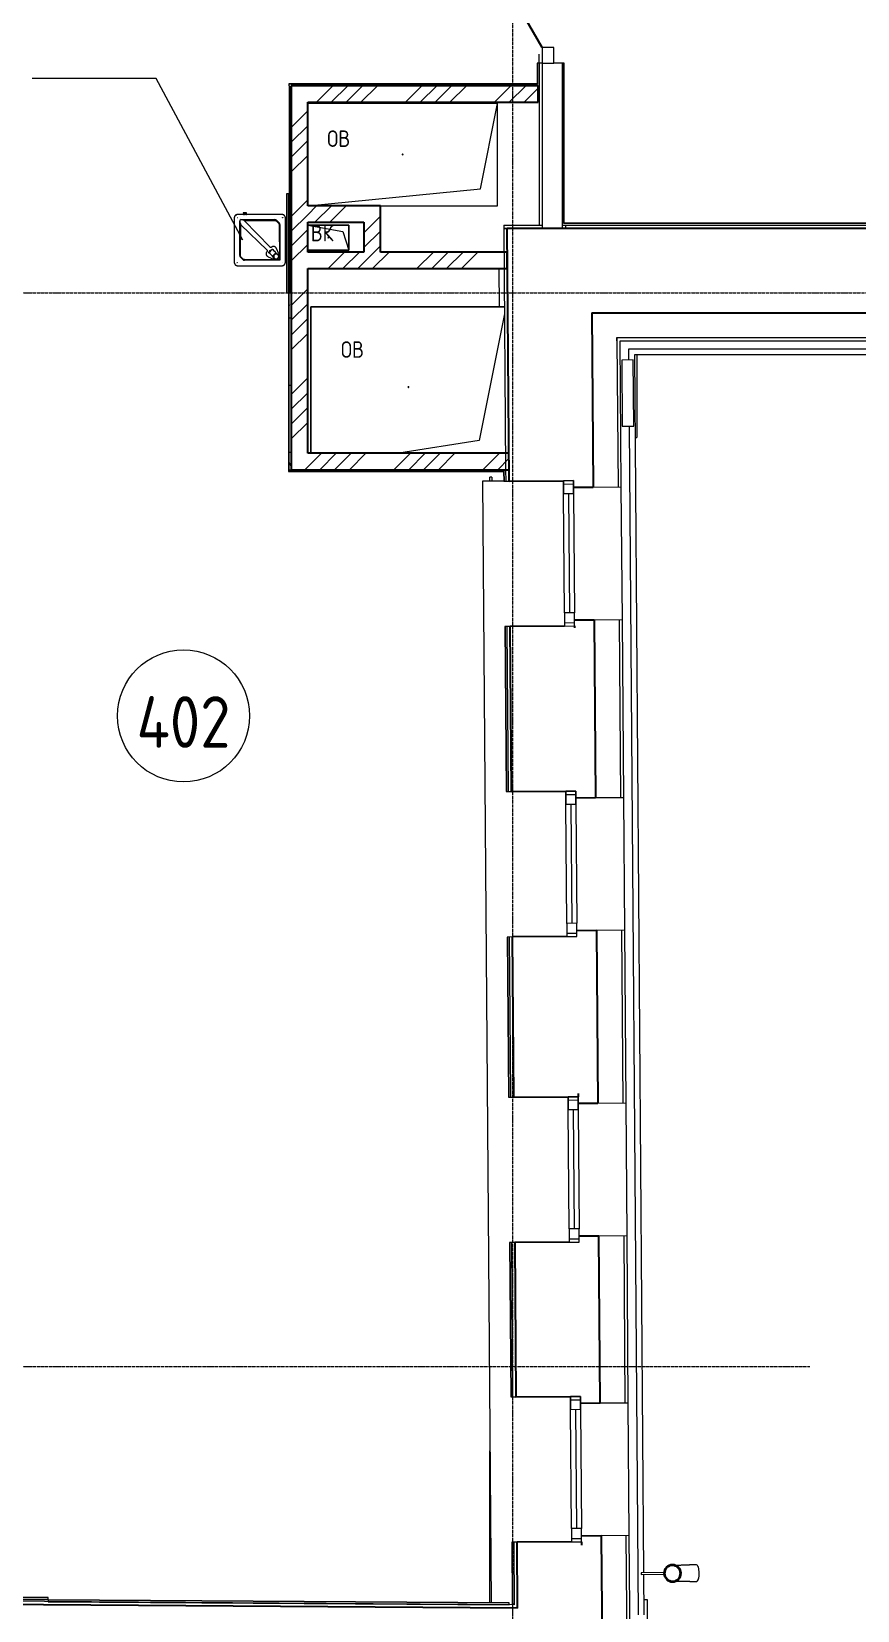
# Model space of a CAD drawing. Header units: millimetres. Extents: x -42533 to 645315, y 3457 to 82611.
# Drawn here: x 462536 to 467539, y 26963 to 36522 of the extents above; entities that cross this region are included whole.
import ezdxf

# ---------------------------------------------------------------- set-up
doc = ezdxf.new("R2010")
doc.units = ezdxf.units.MM
doc.linetypes.add('ADSK_Линия сетки', pattern=[25, 20, -2.5, 0, -2.5])
for name, color, linetype, lineweight in [('_ Окна', 7, 'Continuous', 9), ('Аннотация', 7, 'Continuous', 18), ('Двери', 7, 'Continuous', 9), ('Обобщенные модели', 7, 'Continuous', 18), ('Окна', 7, 'Continuous', 9), ('Оси', 253, 'Continuous', 9), ('Перекрытие', 7, 'Continuous', 18), ('Сантехника', 7, 'Continuous', 18), ('Стены внутренние', 7, 'Continuous', 18), ('Стены наружные', 7, 'Continuous', 18), ('Стены несущие', 7, 'Continuous', 30), ('Стены отделка', 7, 'Continuous', 30), ('Стены перегородки', 7, 'Continuous', 30), ('Стены штриховка', 7, 'Continuous', 9), ('ШТРИХОВКА', 252, 'Continuous', 15)]:
    doc.layers.add(name, color=color, linetype=linetype, lineweight=lineweight)
doc.layers.add('Линии', color=7, linetype='Continuous', lineweight=9, true_color=0x00a600)
doc.styles.add('GOST Common', font='GOST_Common.ttf', dxfattribs={"width": 0.9, "height": 350})
doc.styles.add('GOST Common_4', font='GOST_Common.ttf', dxfattribs={"width": 0.9, "height": 200})
pattern_1 = [(45, (591.94, 243.9), (-269.4077, 269.4077), []), (45, (681.74, 243.9), (-269.4077, 269.4077), []), (45, (771.54, 243.9), (-269.4077, 269.4077), []), (45, (861.35, 243.9), (-269.4077, 269.4077), [])]

# ---------------------------------------------------------------- blocks, each defined once
blk = doc.blocks.new('План 4 этажа')
at = {"layer": 'Стены внутренние', "lineweight": 9}
h = blk.add_hatch(dxfattribs=at)
h.set_pattern_fill('FP_4', color=8, style=0, pattern_type=2)
h.set_pattern_definition([(0, (591.94, 243.9), (406.4, 101.6), [33.528, -271.272, 33.528, -271.272, -1625.6]), (0, (591.94, 243.9), (406.4, 101.6), [-609.6, 33.528, -576.072, 33.528, -271.272, -711.2]), (0, (591.94, 243.9), (406.4, 101.6), [-1524, 33.528, -169.672, 33.528, -474.472]), (120, (744.34, 294.7), (-291.18818, 301.15272), [33.528, -271.272, 33.528, -271.272, -1625.6]), (120, (744.34, 294.7), (-291.18818, 301.15272), [-609.6, 33.528, -576.072, 33.528, -271.272, -711.2]), (120, (744.34, 294.7), (-291.18818, 301.15272), [-1524, 33.528, -169.672, 33.528, -474.472]), (240, (795.14, 497.9), (-115.21182, -402.75272), [33.528, -271.272, 33.528, -271.272, -1625.6]), (240, (795.14, 497.9), (-115.21182, -402.75272), [-609.6, 33.528, -576.072, 33.528, -271.272, -711.2]), (240, (795.14, 497.9), (-115.21182, -402.75272), [-1524, 33.528, -169.672, 33.528, -474.472])])
h.paths.add_polyline_path([(48014.439, 7553.402), (48014.439, 8623.331), (47999.439, 8623.331), (47999.439, 7553.402)])
at = {"layer": 'Стены штриховка', "lineweight": 9}
h = blk.add_hatch(dxfattribs=at)
h.set_pattern_fill('ANSI34', color=8, scale=20)
h.set_pattern_definition(pattern_1)
h.paths.add_polyline_path([(48563.967, 9778.331), (49509.554, 9778.331), (49509.554, 9878.331), (48014.439, 9878.331), (48015.554, 9778.331), (48114.439, 9778.331)])
h = blk.add_hatch(dxfattribs=at)
h.set_pattern_fill('ANSI34', color=8, scale=20)
h.set_pattern_definition(pattern_1)
h.paths.add_polyline_path([(48015.554, 7653.402), (48114.439, 7653.402), (48114.439, 9778.331), (48014.439, 9778.331), (48014.439, 7653.402)])
h = blk.add_hatch(dxfattribs=at)
h.set_pattern_fill('ANSI34', color=8, scale=20)
h.set_pattern_definition(pattern_1)
h.paths.add_polyline_path([(48425.022, 9050.959), (48454.439, 9050.959), (48454.439, 9150.959), (48114.439, 9150.959), (48114.439, 9050.959), (48364.439, 9050.959)])
h = blk.add_hatch(dxfattribs=at)
h.set_pattern_fill('ANSI34', color=8, scale=20)
h.set_pattern_definition(pattern_1)
h.paths.add_polyline_path([(48554.439, 8870.959), (48554.439, 9150.959), (48454.439, 9150.959), (48454.439, 8870.959)])
h = blk.add_hatch(dxfattribs=at)
h.set_pattern_fill('ANSI34', color=8, scale=20)
h.set_pattern_definition(pattern_1)
h.paths.add_polyline_path([(49311.035, 8770.959), (49323.358, 8770.959), (49322.278, 8870.959), (48114.439, 8870.959), (48114.439, 8770.959), (49274.135, 8770.959)])
h = blk.add_hatch(dxfattribs=at)
h.set_pattern_fill('ANSI34', color=8, scale=20)
h.set_pattern_definition(pattern_1)
h.paths.add_polyline_path([(49173.888, 7553.402), (49333.358, 7553.402), (49332.357, 7653.402), (48014.439, 7653.402), (48014.439, 7553.402), (49167.921, 7553.402)])
at = {"layer": '_ Окна', "color": 8, "lineweight": 18}
for p, q in [((49663.874, 7486.676), (49723.872, 7487.132)), ((49664.481, 7406.678), (49663.874, 7486.676)), ((49723.872, 7487.132), (49724.479, 7407.134)), ((49724.479, 7407.134), (49664.481, 7406.678)), ((49729.944, 6687.155), (49669.945, 6686.699)), ((49669.945, 6686.699), (49670.553, 6606.702)), ((49670.553, 6606.702), (49730.551, 6607.157)), ((49730.551, 6607.157), (49729.944, 6687.155)), ((49678.142, 5606.73), (49738.14, 5607.186)), ((49678.749, 5526.733), (49678.142, 5606.73)), ((49738.14, 5607.186), (49738.747, 5527.188)), ((49738.747, 5527.188), (49678.749, 5526.733)), ((49744.212, 4807.209), (49684.213, 4806.753)), ((49684.213, 4806.753), (49684.821, 4726.756)), ((49744.819, 4727.211), (49744.212, 4807.209)), ((49684.821, 4726.756), (49744.819, 4727.211)), ((49692.182, 3756.784), (49752.181, 3757.239)), ((49692.789, 3676.786), (49692.182, 3756.784)), ((49752.181, 3757.239), (49752.788, 3677.241)), ((49752.788, 3677.241), (49692.789, 3676.786)), ((49758.252, 2957.262), (49698.254, 2956.807)), ((49698.254, 2956.807), (49698.861, 2876.809)), ((49698.861, 2876.809), (49758.859, 2877.264)), ((49758.859, 2877.264), (49758.252, 2957.262)), ((49705.957, 1941.836), (49765.955, 1942.291)), ((49706.564, 1861.838), (49705.957, 1941.836)), ((49765.955, 1942.291), (49766.562, 1862.294)), ((49766.562, 1862.294), (49706.564, 1861.838)), ((49772.027, 1142.314), (49712.029, 1141.859)), ((49712.029, 1141.859), (49712.636, 1061.861)), ((49712.636, 1061.861), (49772.634, 1062.317)), ((49772.634, 1062.317), (49772.027, 1142.314))]:
    blk.add_line(p, q, dxfattribs=at)
at = {"layer": '_ Окна', "color": 8}
for p, q in [((49664.026, 7466.677), (49724.024, 7467.132)), ((49694.48, 7406.906), (49699.945, 6686.927)), ((49670.401, 6626.701), (49730.399, 6627.156)), ((49678.294, 5586.731), (49738.292, 5587.186)), ((49708.748, 5526.96), (49714.213, 4806.981)), ((49684.669, 4746.755), (49744.667, 4747.21)), ((49692.334, 3736.784), (49752.332, 3737.24)), ((49722.789, 3677.014), (49728.253, 2957.034)), ((49698.709, 2896.808), (49758.707, 2897.264)), ((49706.109, 1921.836), (49766.107, 1922.292)), ((49736.563, 1862.066), (49742.028, 1142.087)), ((49712.484, 1081.861), (49772.482, 1082.316))]:
    blk.add_line(p, q, dxfattribs=at)
at = {"layer": 'Аннотация', "color": 8, "lineweight": 9}
for p, q in [((46847.354, 9922.644), (46446.478, 9922.644)), ((47197.588, 9922.644), (46847.354, 9922.644)), ((47720.836, 8942.878), (47197.588, 9922.644))]:
    blk.add_line(p, q, dxfattribs=at)
at = {"layer": 'Двери', "color": 8, "lineweight": 30}
blk.add_line((49535.554, 10108.902), (49078.054, 10901.315), dxfattribs=at)
at = {"layer": 'Двери', "color": 8}
for p, q in [((49605.554, 10108.902), (49535.554, 10108.902)), ((49535.554, 10108.902), (49535.554, 10013.902)), ((49605.554, 10013.902), (49605.554, 10108.902)), ((49535.554, 10013.902), (49605.554, 10013.902))]:
    blk.add_line(p, q, dxfattribs=at)
at = {"layer": 'Линии', "color": 8}
blk.add_circle((47362.287, 6062.712), 400, dxfattribs=at)
at = {"layer": 'Обобщенные модели', "color": 8}
for p, q in [((49264.439, 9770.959), (48114.439, 9770.959)), ((49264.439, 9770.959), (48114.439, 9770.959)), ((49161.106, 9254.292), (49264.439, 9770.959)), ((49264.439, 9150.959), (49264.439, 9770.959)), ((49264.439, 9150.959), (49264.439, 9770.959)), ((48114.439, 9150.959), (49161.106, 9254.292)), ((48554.439, 9150.959), (49264.439, 9150.959)), ((48554.439, 9150.959), (49264.439, 9150.959)), ((48114.439, 9033.331), (48364.439, 9033.331)), ((48114.439, 9033.331), (48326.939, 8995.831)), ((48364.439, 9033.331), (48114.439, 9033.331)), ((48326.939, 8995.831), (48364.439, 8883.331)), ((48364.439, 9033.331), (48364.439, 8883.331)), ((48364.439, 8883.331), (48364.439, 9033.331)), ((48364.439, 8883.331), (48114.439, 8883.331)), ((48114.439, 8883.331), (48364.439, 8883.331)), ((48134.388, 7653.402), (48134.388, 8538.902)), ((48134.388, 8538.902), (49305.878, 8538.902)), ((49305.878, 8538.902), (48134.388, 8538.902)), ((48134.388, 8538.902), (48134.388, 7653.402)), ((49306.189, 8497.906), (49152.722, 7730.568)), ((49152.722, 7730.568), (48666.651, 7653.402)), ((50273.067, 876.031), (50134.064, 874.976)), ((50134.064, 874.976), (50134.139, 864.976)), ((50134.139, 864.976), (50273.067, 866.03)), ((50469.864, 922.526), (50427.361, 922.203)), ((50428.12, 822.206), (50470.623, 822.528))]:
    blk.add_line(p, q, dxfattribs=at)
at = {"layer": 'Обобщенные модели', "color": 8, "flags": 128}
for points in [[(50336.733, 921.515), (50338.003, 921.525), (50340.667, 921.545), (50343.543, 921.567), (50346.628, 921.59), (50349.915, 921.615), (50353.401, 921.642), (50357.08, 921.67), (50360.945, 921.699), (50364.99, 921.73), (50369.209, 921.762), (50373.596, 921.795), (50378.142, 921.829), (50382.842, 921.865), (50387.687, 921.902), (50392.669, 921.94), (50397.781, 921.978), (50403.015, 922.018), (50408.362, 922.059), (50413.813, 922.1), (50419.36, 922.142), (50424.994, 922.185), (50427.361, 922.203)], [(50428.12, 822.206), (50422.452, 822.163), (50416.868, 822.12), (50411.376, 822.079), (50405.985, 822.038), (50400.703, 821.998), (50395.539, 821.959), (50390.502, 821.92), (50385.599, 821.883), (50380.838, 821.847), (50376.227, 821.812), (50371.773, 821.778), (50367.483, 821.746), (50363.365, 821.714), (50359.424, 821.684), (50355.667, 821.656), (50352.101, 821.629), (50348.73, 821.603), (50345.56, 821.579), (50342.597, 821.557), (50339.844, 821.536), (50337.492, 821.518)]]:
    blk.add_lwpolyline(points, dxfattribs=at)
at = {"layer": 'Обобщенные модели', "color": 8}
for centre, radius, start, end in [((48689.439, 9460.959), 2.5, 90, 270), ((48689.439, 9460.959), 2.5, 90, 195), ((48689.439, 9460.959), 2.5, 270, 90), ((48689.439, 9460.959), 2.5, 330, 90), ((48689.439, 9460.959), 2.5, 285, 300), ((48239.439, 8958.331), 2.5, 90, 270), ((48239.439, 8958.331), 2.5, 105, 180), ((48239.439, 8958.331), 2.5, 210, 270), ((48239.439, 8958.331), 2.5, 270, 90), ((48239.439, 8958.331), 2.5, 330, 75), ((48724.388, 8053.902), 2.5, 0, 180), ((48724.388, 8053.902), 2.5, 120, 180), ((48724.388, 8053.902), 2.5, 180, 0), ((48724.388, 8053.902), 2.5, 240, 345), ((48724.388, 8053.902), 2.5, 15, 90), ((50324.096, 871.418), 52, 0.4348438, 180.4348438), ((50324.096, 871.418), 52, 180.4348438, 0.4348438)]:
    blk.add_arc(centre, radius, start, end, dxfattribs=at)
at = {"layer": 'Обобщенные модели', "color": 8, "lineweight": 40}
for start, end in [(0.4348438, 180.4348438), (180.4348438, 0.4348438)]:
    blk.add_arc((50324.096, 871.418), 50, start, end, dxfattribs=at)
at = {"layer": 'Обобщенные модели', "color": 8}
for start_param, end_param in [(4.71238898, 6.28318531), (3.14159265, 4.71238898)]:
    blk.add_ellipse((50470.243, 872.527), major_axis=(-0.379, 49.999), ratio=0.30901699, start_param=start_param, end_param=end_param, dxfattribs=at)
at = {"layer": 'Окна', "color": 8}
for p, q in [((49723.872, 7487.132), (49663.874, 7486.676)), ((49663.874, 7486.676), (49664.481, 7406.678)), ((49724.479, 7407.134), (49723.872, 7487.132)), ((49669.945, 6686.699), (49664.481, 7406.678)), ((49724.479, 7407.134), (49729.944, 6687.155)), ((49669.945, 6686.699), (49670.553, 6606.702)), ((49670.553, 6606.702), (49730.551, 6607.157)), ((49730.551, 6607.157), (49729.944, 6687.155)), ((49738.14, 5607.186), (49678.142, 5606.73)), ((49678.142, 5606.73), (49678.749, 5526.733)), ((49738.747, 5527.188), (49738.14, 5607.186)), ((49684.213, 4806.753), (49678.749, 5526.733)), ((49738.747, 5527.188), (49744.212, 4807.209)), ((49684.213, 4806.753), (49684.821, 4726.756)), ((49744.819, 4727.211), (49744.212, 4807.209)), ((49684.821, 4726.756), (49744.819, 4727.211)), ((49752.181, 3757.239), (49692.182, 3756.784)), ((49692.182, 3756.784), (49692.789, 3676.786)), ((49752.788, 3677.241), (49752.181, 3757.239)), ((49698.254, 2956.807), (49692.789, 3676.786)), ((49752.788, 3677.241), (49758.252, 2957.262)), ((49698.254, 2956.807), (49698.861, 2876.809)), ((49698.861, 2876.809), (49758.859, 2877.264)), ((49758.859, 2877.264), (49758.252, 2957.262)), ((49765.955, 1942.291), (49705.957, 1941.836)), ((49705.957, 1941.836), (49706.564, 1861.838)), ((49766.562, 1862.294), (49765.955, 1942.291)), ((49712.029, 1141.859), (49706.564, 1861.838)), ((49766.562, 1862.294), (49772.027, 1142.314)), ((49712.029, 1141.859), (49712.636, 1061.861)), ((49712.636, 1061.861), (49772.634, 1062.317)), ((49772.634, 1062.317), (49772.027, 1142.314))]:
    blk.add_line(p, q, dxfattribs=at)
at = {"layer": 'Оси', "color": 8, "linetype": 'ADSK_Линия сетки'}
for p, q in [((49356.505, -3353.101), (49356.505, 43685.833)), ((-10052.178, 8624.489), (56511.792, 8624.489)), ((-10052.178, 2124.489), (51155.033, 2124.489))]:
    blk.add_line(p, q, dxfattribs=at)
at = {"layer": 'Перекрытие', "color": 8}
for p, q in [((49515.554, 10013.902), (49515.554, 10068.849)), ((49275.897, 8538.902), (49274.135, 8770.959)), ((49301.884, 7483.929), (49173.888, 7482.957)), ((49173.888, 7482.957), (49225.418, 693.398))]:
    blk.add_line(p, q, dxfattribs=at)
at = {"layer": 'Сантехника', "color": 8}
for p, q in [((47958.439, 9098.331), (47690.439, 9098.331)), ((47724.411, 9098.377), (47722.938, 9098.377)), ((47724.206, 9098.377), (47725.51, 9098.377)), ((47731.188, 9098.377), (47728.438, 9098.377)), ((47731.738, 9098.377), (47736.138, 9098.377)), ((47731.738, 9098.377), (47736.138, 9098.377)), ((47739.438, 9098.377), (47736.688, 9098.377)), ((47742.365, 9098.377), (47743.669, 9098.377)), ((47744.938, 9098.377), (47743.464, 9098.377)), ((47669.439, 9077.331), (47669.439, 8809.331)), ((47688.074, 9080.331), (47689.933, 9080.331)), ((47702.814, 8849.544), (47702.814, 9059.081)), ((47704.012, 9059.081), (47704.012, 9051.149)), ((47704.408, 9048.064), (47708.995, 9036.099)), ((47707.058, 8849.544), (47708.995, 9036.099)), ((47708.995, 9036.099), (47868.318, 8881.631)), ((47711.064, 9067.331), (47915.851, 9067.331)), ((47714.689, 9066.133), (47711.064, 9066.133)), ((47711.268, 9067.331), (47712.465, 9066.133)), ((47712.465, 9066.133), (47711.268, 9067.331)), ((47729.941, 9061.073), (47717.774, 9065.737)), ((47729.941, 9061.073), (47915.851, 9062.69)), ((47886.385, 8899.698), (47729.941, 9061.073)), ((47922.531, 9060.01), (47938.964, 9044.017)), ((47925.751, 9063.23), (47941.964, 9047.017)), ((47941.921, 9037.117), (47944.177, 8823.593)), ((47946.064, 9037.117), (47946.064, 8821.706)), ((47961.439, 9077.837), (47961.439, 9079.696)), ((47962.317, 9080.331), (47963.923, 9080.331)), ((47964.171, 9079.705), (47964.171, 9078.529)), ((47979.439, 8809.331), (47979.439, 9077.331)), ((47940.033, 8860.008), (47925.055, 8893.426)), ((47684.708, 8808.132), (47684.708, 8806.956)), ((47686.562, 8806.331), (47684.956, 8806.331)), ((47687.439, 8808.824), (47687.439, 8806.965)), ((47720.753, 8825.806), (47706.915, 8839.644)), ((47723.496, 8828.549), (47709.846, 8842.576)), ((47944.177, 8823.593), (47730.653, 8825.489)), ((47946.064, 8821.706), (47730.653, 8821.706)), ((47874.389, 8842.801), (47907.788, 8827.793)), ((47878.881, 8866.906), (47881.85, 8863.938)), ((47882.065, 8864.143), (47878.967, 8866.828)), ((47899.13, 8847.427), (47891.191, 8855.366)), ((47900.665, 8845.892), (47899.13, 8847.427)), ((47909.823, 8836.734), (47900.665, 8845.892)), ((47903.832, 8885.92), (47900.864, 8888.889)), ((47900.942, 8888.803), (47903.627, 8885.705)), ((47910.002, 8832.993), (47905.785, 8848.501)), ((47906.037, 8849.455), (47917.472, 8861.448)), ((47906.936, 8847.35), (47911.153, 8831.843)), ((47918.623, 8860.297), (47907.188, 8848.304)), ((47910.232, 8832.595), (47911.383, 8831.444)), ((47911.513, 8877.471), (47914.808, 8874.176)), ((47911.827, 8831.203), (47927.63, 8827.767)), ((47912.404, 8876.579), (47920.343, 8868.64)), ((47918.414, 8861.748), (47934.215, 8858.311)), ((47935.366, 8857.16), (47919.565, 8860.597)), ((47920.343, 8868.64), (47921.878, 8867.105)), ((47921.878, 8867.105), (47930.838, 8858.145)), ((47928.572, 8828.066), (47940.015, 8840.068)), ((47935.821, 8856.913), (47934.67, 8858.064)), ((47940.267, 8841.022), (47936.056, 8856.506)), ((47944.177, 8823.593), (47946.064, 8821.706)), ((47960.805, 8806.331), (47958.946, 8806.331)), ((47690.439, 8788.331), (47958.439, 8788.331))]:
    blk.add_line(p, q, dxfattribs=at)
at = {"layer": 'Сантехника', "color": 8, "lineweight": 9}
for p, q in [((47724.206, 9108.401), (47724.805, 9107.802)), ((47733.938, 9108.401), (47724.206, 9108.401)), ((47724.805, 9107.802), (47724.206, 9107.204)), ((47724.206, 9107.204), (47724.805, 9106.605)), ((47733.938, 9107.204), (47724.206, 9107.204)), ((47724.805, 9106.605), (47724.206, 9106.007)), ((47724.206, 9106.007), (47724.805, 9105.408)), ((47733.938, 9106.007), (47724.206, 9106.007)), ((47724.805, 9105.408), (47724.206, 9104.809)), ((47724.206, 9104.809), (47724.805, 9104.211)), ((47733.938, 9104.809), (47724.206, 9104.809)), ((47724.805, 9104.211), (47724.206, 9103.612)), ((47724.206, 9103.612), (47724.805, 9103.014)), ((47733.938, 9103.612), (47724.206, 9103.612)), ((47724.805, 9103.014), (47724.206, 9102.415)), ((47724.206, 9102.415), (47724.805, 9101.817)), ((47733.938, 9102.415), (47724.206, 9102.415)), ((47724.805, 9101.817), (47724.206, 9101.218)), ((47724.206, 9101.218), (47724.805, 9100.619)), ((47733.938, 9101.218), (47724.206, 9101.218)), ((47724.805, 9100.619), (47724.206, 9100.021)), ((47724.206, 9100.021), (47724.805, 9099.422)), ((47733.938, 9100.021), (47724.206, 9100.021)), ((47724.805, 9099.422), (47724.206, 9098.824)), ((47724.206, 9098.824), (47724.805, 9098.225)), ((47733.938, 9098.824), (47724.206, 9098.824)), ((47733.938, 9107.802), (47724.805, 9107.802)), ((47733.938, 9106.605), (47724.805, 9106.605)), ((47733.938, 9105.408), (47724.805, 9105.408)), ((47733.938, 9104.211), (47724.805, 9104.211)), ((47733.938, 9103.014), (47724.805, 9103.014)), ((47733.938, 9101.817), (47724.805, 9101.817)), ((47733.938, 9100.619), (47724.805, 9100.619)), ((47733.938, 9099.422), (47724.805, 9099.422)), ((47726.438, 9108.401), (47733.938, 9108.401)), ((47733.938, 9108.401), (47741.438, 9108.401)), ((47743.669, 9108.401), (47733.938, 9108.401)), ((47743.07, 9107.802), (47733.938, 9107.802)), ((47743.669, 9107.204), (47733.938, 9107.204)), ((47743.07, 9106.605), (47733.938, 9106.605)), ((47743.669, 9106.007), (47733.938, 9106.007)), ((47743.07, 9105.408), (47733.938, 9105.408)), ((47743.669, 9104.809), (47733.938, 9104.809)), ((47743.07, 9104.211), (47733.938, 9104.211)), ((47743.669, 9103.612), (47733.938, 9103.612)), ((47743.07, 9103.014), (47733.938, 9103.014)), ((47743.669, 9102.415), (47733.938, 9102.415)), ((47743.07, 9101.817), (47733.938, 9101.817)), ((47743.669, 9101.218), (47733.938, 9101.218)), ((47743.07, 9100.619), (47733.938, 9100.619)), ((47743.669, 9100.021), (47733.938, 9100.021)), ((47743.07, 9099.422), (47733.938, 9099.422)), ((47743.669, 9098.824), (47733.938, 9098.824)), ((47743.07, 9107.802), (47743.669, 9108.401)), ((47743.669, 9107.204), (47743.07, 9107.802)), ((47743.07, 9106.605), (47743.669, 9107.204)), ((47743.669, 9106.007), (47743.07, 9106.605)), ((47743.07, 9105.408), (47743.669, 9106.007)), ((47743.669, 9104.809), (47743.07, 9105.408)), ((47743.07, 9104.211), (47743.669, 9104.809)), ((47743.669, 9103.612), (47743.07, 9104.211)), ((47743.07, 9103.014), (47743.669, 9103.612)), ((47743.669, 9102.415), (47743.07, 9103.014)), ((47743.07, 9101.817), (47743.669, 9102.415)), ((47743.669, 9101.218), (47743.07, 9101.817)), ((47743.07, 9100.619), (47743.669, 9101.218)), ((47743.669, 9100.021), (47743.07, 9100.619)), ((47743.07, 9099.422), (47743.669, 9100.021)), ((47743.669, 9098.824), (47743.07, 9099.422)), ((47743.07, 9098.225), (47743.669, 9098.824))]:
    blk.add_line(p, q, dxfattribs=at)
at = {"layer": 'Сантехника', "color": 8, "flags": 128}
for points in [[(47690.439, 9098.331), (47689.6, 9098.314), (47688.761, 9098.263), (47687.925, 9098.18), (47687.094, 9098.062), (47686.267, 9097.912), (47685.448, 9097.729), (47684.636, 9097.513), (47683.834, 9097.265), (47683.042, 9096.984), (47682.262, 9096.673), (47681.495, 9096.33), (47680.742, 9095.958), (47680.005, 9095.555), (47679.285, 9095.123), (47678.582, 9094.663), (47677.898, 9094.175), (47677.235, 9093.66), (47676.592, 9093.119), (47675.972, 9092.552), (47675.375, 9091.961), (47674.802, 9091.347), (47674.254, 9090.711), (47673.732, 9090.053), (47673.236, 9089.375), (47672.769, 9088.677), (47672.329, 9087.961), (47671.918, 9087.229), (47671.537, 9086.48), (47671.187, 9085.717), (47670.867, 9084.94), (47670.578, 9084.151), (47670.321, 9083.352), (47670.096, 9082.542), (47669.904, 9081.725), (47669.745, 9080.9), (47669.619, 9080.07), (47669.526, 9079.235), (47669.466, 9078.397), (47669.441, 9077.557), (47669.439, 9077.331)], [(47979.439, 9077.331), (47979.423, 9078.17), (47979.372, 9079.009), (47979.288, 9079.845), (47979.171, 9080.676), (47979.021, 9081.503), (47978.838, 9082.322), (47978.622, 9083.134), (47978.373, 9083.937), (47978.093, 9084.728), (47977.782, 9085.508), (47977.439, 9086.275), (47977.066, 9087.028), (47976.664, 9087.765), (47976.232, 9088.486), (47975.771, 9089.188), (47975.283, 9089.872), (47974.768, 9090.535), (47974.227, 9091.178), (47973.661, 9091.798), (47973.07, 9092.395), (47972.456, 9092.968), (47971.82, 9093.516), (47971.162, 9094.038), (47970.483, 9094.534), (47969.786, 9095.002), (47969.07, 9095.441), (47968.337, 9095.852), (47967.589, 9096.233), (47966.826, 9096.583), (47966.049, 9096.903), (47965.26, 9097.192), (47964.46, 9097.449), (47963.651, 9097.674), (47962.833, 9097.866), (47962.009, 9098.025), (47961.178, 9098.151), (47960.344, 9098.244), (47959.506, 9098.304), (47958.666, 9098.329), (47958.439, 9098.331)], [(47704.012, 9051.149), (47704.025, 9050.548), (47704.062, 9049.95), (47704.122, 9049.378), (47704.202, 9048.859), (47704.299, 9048.414), (47704.408, 9048.064)], [(47717.774, 9065.737), (47717.424, 9065.846), (47716.979, 9065.943), (47716.46, 9066.023), (47715.888, 9066.083), (47715.29, 9066.12), (47714.689, 9066.133)], [(47669.439, 8809.331), (47669.456, 8808.491), (47669.507, 8807.652), (47669.59, 8806.817), (47669.708, 8805.985), (47669.858, 8805.159), (47670.041, 8804.339), (47670.257, 8803.527), (47670.505, 8802.725), (47670.786, 8801.933), (47671.097, 8801.153), (47671.44, 8800.386), (47671.813, 8799.633), (47672.215, 8798.896), (47672.647, 8798.176), (47673.107, 8797.473), (47673.595, 8796.79), (47674.11, 8796.126), (47674.651, 8795.484), (47675.218, 8794.863), (47675.809, 8794.266), (47676.423, 8793.693), (47677.059, 8793.145), (47677.717, 8792.623), (47678.395, 8792.128), (47679.093, 8791.66), (47679.809, 8791.22), (47680.542, 8790.81), (47681.29, 8790.429), (47682.053, 8790.078), (47682.83, 8789.758), (47683.619, 8789.469), (47684.418, 8789.212), (47685.228, 8788.988), (47686.045, 8788.795), (47686.87, 8788.636), (47687.701, 8788.51), (47688.535, 8788.417), (47689.373, 8788.358), (47690.213, 8788.332), (47690.439, 8788.331)], [(47878.967, 8866.828), (47878.66, 8867.195), (47878.483, 8867.665), (47878.447, 8868.211), (47878.553, 8868.802), (47878.796, 8869.406)], [(47878.796, 8869.406), (47882.447, 8875.292), (47887.084, 8880.686), (47892.478, 8885.323), (47898.364, 8888.974)], [(47898.364, 8888.974), (47898.968, 8889.217), (47899.559, 8889.323), (47900.105, 8889.287), (47900.575, 8889.11), (47900.942, 8888.803)], [(47958.439, 8788.331), (47959.279, 8788.347), (47960.118, 8788.398), (47960.953, 8788.482), (47961.785, 8788.599), (47962.611, 8788.749), (47963.431, 8788.933), (47964.243, 8789.148), (47965.045, 8789.397), (47965.837, 8789.677), (47966.617, 8789.988), (47967.384, 8790.331), (47968.137, 8790.704), (47968.874, 8791.106), (47969.594, 8791.538), (47970.297, 8791.999), (47970.981, 8792.487), (47971.644, 8793.002), (47972.286, 8793.543), (47972.907, 8794.109), (47973.504, 8794.7), (47974.077, 8795.314), (47974.625, 8795.95), (47975.147, 8796.608), (47975.642, 8797.287), (47976.11, 8797.984), (47976.55, 8798.7), (47976.961, 8799.433), (47977.342, 8800.181), (47977.692, 8800.944), (47978.012, 8801.721), (47978.301, 8802.51), (47978.558, 8803.31), (47978.782, 8804.119), (47978.975, 8804.937), (47979.134, 8805.761), (47979.26, 8806.592), (47979.353, 8807.427), (47979.412, 8808.264), (47979.438, 8809.104), (47979.439, 8809.331)]]:
    blk.add_lwpolyline(points, dxfattribs=at)
at = {"layer": 'Сантехника', "color": 8}
for centre, radius, start, end in [((47690.439, 9077.331), 21, 143.4282453, 180), ((47690.439, 9077.331), 21, 113.6770968, 135.8149915), ((47687.445, 9082.831), 13, 122.0346135, 132.0600838), ((47690.439, 9077.331), 21, 102.50393, 111.3737144), ((47690.439, 9077.331), 21, 90, 97.6171567), ((47958.439, 9077.331), 21, 50.2839947, 90), ((47958.439, 9077.331), 21, 23.6770968, 45.8149915), ((47958.439, 9077.331), 21, 12.50393, 21.3737144), ((47711.064, 9059.081), 8.25, 90, 180), ((47711.064, 9059.081), 7.052, 90, 180), ((47915.851, 9053.331), 14, 45, 90), ((47932.064, 9037.117), 14, 0, 45), ((47958.439, 9077.331), 21, 0, 7.6171567), ((47690.439, 8809.331), 21, 180, 187.6171567), ((47690.439, 8809.331), 21, 192.50393, 201.3737144), ((47690.439, 8809.331), 21, 203.6770968, 225.8149915), ((47716.814, 8849.544), 14, 180, 225), ((47730.653, 8835.706), 14, 225, 270), ((47958.439, 8809.331), 21, 293.6770968, 315.8149915), ((47958.439, 8809.331), 21, 323.9012112, 0), ((47690.439, 8809.331), 21, 230.2839947, 270), ((47958.439, 8809.331), 21, 270, 277.6171567), ((47958.439, 8809.331), 21, 282.50393, 291.3737144), ((47961.434, 8803.831), 13, 302.0346135, 312.0600838)]:
    blk.add_arc(centre, radius, start, end, dxfattribs=at)
for centre, major_axis, ratio, start_param, end_param in [((47883.971, 8866.059), (2.121, 2.121), 0.66913061, 2.01620352, 3.19906486), ((47905.273, 8862.497), (22.71, 22.71), 0.66913061, 1.12538914, 2.01620352), ((47660.288, 8624.463), (230.903, 230.903), 0.66913061, 0, 0.05747221), ((47901.711, 8883.799), (2.121, 2.121), 0.66913061, 6.2257131, 7.40857445), ((48143.307, 9107.482), (230.903, 230.903), 0.66913061, 3.08412044, 3.14159265), ((47906.727, 8848.8), (0.707, 0.707), 0.95105652, 1.5958767, 2.64307425), ((47907.878, 8847.649), (0.707, 0.707), 0.95105652, 1.5958767, 2.64307425), ((47923.582, 8844.188), (10.891, 10.891), 0.95105652, 1.57079633, 4.71238898), ((47912.074, 8832.135), (0.691, 0.691), 0.95105652, 2.64307425, 3.6902718), ((47923.582, 8844.188), (10.891, 10.891), 0.95105652, 4.71238898, 7.85398163), ((47918.162, 8860.794), (0.707, 0.707), 0.95105652, 0.54867915, 1.5958767), ((47919.313, 8859.643), (0.707, 0.707), 0.95105652, 0.54867915, 1.5958767), ((47927.882, 8828.721), (0.707, 0.707), 0.95105652, 3.6902718, 4.73746935), ((47935.114, 8856.206), (0.707, 0.707), 0.95105652, 5.7846669, 6.83186445), ((47939.325, 8840.722), (0.707, 0.707), 0.95105652, 4.73746935, 5.7846669)]:
    blk.add_ellipse(centre, major_axis=major_axis, ratio=ratio, start_param=start_param, end_param=end_param, dxfattribs=at)
for points in [[(47915.851, 9062.69), (47916.69, 9062.694), (47918.305, 9062.499), (47920.628, 9061.567), (47921.928, 9060.592), (47922.531, 9060.01)], [(47938.964, 9044.017), (47939.589, 9043.405), (47940.641, 9042.075), (47941.67, 9039.674), (47941.908, 9037.994), (47941.921, 9037.117)], [(47925.055, 8893.426), (47924.386, 8894.903), (47922.759, 8897.615), (47919.364, 8901.045), (47915.267, 8903.555), (47910.687, 8905.025), (47905.888, 8905.364), (47901.149, 8904.556), (47896.718, 8902.631), (47894.2, 8900.716), (47893.031, 8899.592)], [(47709.846, 8842.576), (47709.239, 8843.205), (47708.223, 8844.561), (47707.252, 8846.984), (47707.052, 8848.669), (47707.058, 8849.544)], [(47730.653, 8825.489), (47729.745, 8825.502), (47728.003, 8825.745), (47725.512, 8826.81), (47724.132, 8827.901), (47723.496, 8828.549)], [(47863.003, 8857.263), (47863.297, 8855.694), (47864.266, 8852.629), (47866.767, 8848.515), (47870.198, 8845.104), (47872.91, 8843.472), (47874.389, 8842.801)]]:
    blk.add_open_spline(points, degree=3, dxfattribs=at)
for points, knots in [([(47893.031, 8899.592), (47892.426, 8899.011), (47891.331, 8898.406), (47889.684, 8898.215), (47888.044, 8898.46), (47886.971, 8899.099), (47886.385, 8899.698)], [-1, -1, -1, -1, -0.66666667, -0.5, -0.33333333, 0, 0, 0, 0]), ([(47868.392, 8874.884), (47867.252, 8873.722), (47865.308, 8871.213), (47863.342, 8866.785), (47862.543, 8862.276), (47862.682, 8859.311), (47862.884, 8857.969)], [-1, -1, -1, -1, -0.875, -0.75, -0.625, -0.518698919, -0.518698919, -0.518698919, -0.518698919]), ([(47868.318, 8881.631), (47868.927, 8881.035), (47869.575, 8879.943), (47869.817, 8878.276), (47869.613, 8876.602), (47868.989, 8875.494), (47868.392, 8874.884)], [-1, -1, -1, -1, -0.66666667, -0.5, -0.33333333, 0, 0, 0, 0]), ([(47907.788, 8827.793), (47909.615, 8826.979), (47913.337, 8825.818), (47920.151, 8825.4), (47924.879, 8826.538), (47927.473, 8827.659)], [-1, -1, -1, -1, -0.9, -0.8, -0.655947404, -0.655947404, -0.655947404, -0.655947404]), ([(47929.055, 8828.412), (47929.511, 8828.649), (47933.38, 8830.822), (47937.23, 8834.672), (47939.487, 8838.886), (47939.847, 8839.653)], [-0.626162496, -0.626162496, -0.626162496, -0.626162496, -0.6, -0.4, -0.356813529, -0.356813529, -0.356813529, -0.356813529]), ([(47940.416, 8840.96), (47940.654, 8841.554), (47941.527, 8844.008), (47942.36, 8848.525), (47942.001, 8854.465), (47940.844, 8858.183), (47940.033, 8860.008)], [-0.332613361, -0.332613361, -0.332613361, -0.332613361, -0.3, -0.2, -0.1, 0, 0, 0, 0])]:
    blk.add_open_spline(points, degree=3, knots=knots, dxfattribs=at)
at = {"layer": 'Стены внутренние', "color": 8}
for p, q in [((49218.439, 7483.295), (49218.439, 7508.69)), ((49230.439, 7508.69), (49218.439, 7508.69)), ((49230.439, 7508.69), (49230.439, 7483.387)), ((49218.439, 693.443), (49218.439, 1612.9))]:
    blk.add_line(p, q, dxfattribs=at)
at = {"layer": 'Стены наружные', "color": 8}
for p, q in [((55698.122, 8283.331), (50057.839, 8283.331)), ((50057.839, 8283.331), (50058.338, 8217.585)), ((56457.629, 8248.331), (50093.106, 8248.331)), ((50093.106, 8248.331), (50149.067, 874.919)), ((50107.927, 8248.413), (50107.927, 7747.895)), ((50061.374, 7817.596), (50115.994, 620.948)), ((50096.904, 7747.895), (50107.927, 7747.895)), ((50020.277, 6644.357), (50014.167, 7449.334)), ((50034.545, 4764.411), (50028.435, 5569.388)), ((50048.585, 2914.464), (50042.476, 3719.441)), ((50062.36, 1099.516), (50056.251, 1904.493)), ((50149.14, 865.26), (50150.996, 620.703)), ((50150.299, 712.614), (50171.498, 712.614)), ((50171.498, 712.614), (50171.498, 151.91))]:
    blk.add_line(p, q, dxfattribs=at)
at = {"layer": 'Стены несущие', "color": 8}
for p, q in [((48014.439, 9878.331), (48014.439, 7553.402)), ((49509.554, 9878.331), (48014.439, 9878.331)), ((49509.554, 9778.331), (49509.554, 9878.331)), ((48114.439, 9150.959), (48114.439, 9778.331)), ((48114.439, 9778.331), (49509.554, 9778.331)), ((48554.439, 9150.959), (48114.439, 9150.959)), ((48554.439, 8870.959), (48554.439, 9150.959)), ((48114.439, 8870.959), (48114.439, 9050.959)), ((48114.439, 9050.959), (48454.439, 9050.959)), ((48454.439, 9050.959), (48454.439, 8870.959)), ((49333.883, 7484.172), (49322.278, 9013.331)), ((55686.477, 9013.331), (49322.278, 9013.331)), ((48454.439, 8870.959), (48114.439, 8870.959)), ((49323.358, 8870.959), (48554.439, 8870.959)), ((49323.358, 8770.959), (49323.358, 8870.959)), ((48114.439, 8770.959), (49323.358, 8770.959)), ((48114.439, 7653.402), (48114.439, 8770.959)), ((49836.163, 8503.331), (56198.043, 8503.331)), ((49836.163, 8503.331), (49844.172, 7448.043)), ((49332.599, 7653.402), (48114.439, 7653.402)), ((48014.439, 7553.402), (49333.358, 7553.402)), ((49333.883, 7484.172), (49663.874, 7486.676)), ((49724.176, 7447.133), (49844.172, 7448.043)), ((49670.553, 6606.702), (49340.562, 6604.197)), ((49348.151, 5604.226), (49340.562, 6604.197)), ((49850.282, 6643.067), (49730.285, 6642.156)), ((49730.551, 6607.157), (49730.635, 6596.103)), ((49850.282, 6643.067), (49858.44, 5568.098)), ((49348.151, 5604.226), (49678.142, 5606.73)), ((49738.444, 5567.187), (49858.44, 5568.098)), ((49684.821, 4726.756), (49354.83, 4724.251)), ((49362.192, 3754.279), (49354.83, 4724.251)), ((49864.55, 4763.121), (49744.553, 4762.21)), ((49864.55, 4763.121), (49872.481, 3718.151)), ((49362.192, 3754.279), (49692.182, 3756.784)), ((49752.029, 3777.238), (49752.181, 3757.239)), ((49752.484, 3717.24), (49872.481, 3718.151)), ((49698.861, 2876.809), (49368.87, 2874.304)), ((49368.87, 2874.304), (49375.967, 1939.331)), ((49878.59, 2913.174), (49758.594, 2912.263)), ((49886.255, 1903.203), (49878.59, 2913.174)), ((49375.967, 1939.331), (49705.957, 1941.836)), ((49766.259, 1902.292), (49886.255, 1903.203)), ((49712.636, 1061.861), (49382.645, 1059.357)), ((49385.674, 660.344), (49382.645, 1059.357)), ((49892.365, 1098.226), (49772.368, 1097.316)), ((49772.634, 1062.317), (49772.786, 1042.317)), ((49892.365, 1098.226), (49900.137, 74.169)), ((49385.674, 660.344), (42596.179, 707.885))]:
    blk.add_line(p, q, dxfattribs=at)
at = {"layer": 'Стены отделка', "color": 8, "lineweight": 9}
for p, q in [((49535.554, 10013.902), (49503.554, 10013.902)), ((49503.554, 10013.902), (49503.554, 9890.331)), ((49667.554, 10013.902), (49655.554, 10013.902)), ((49667.554, 9045.25), (49667.554, 10013.902)), ((49503.554, 9890.331), (48000.439, 9890.331)), ((48000.439, 9890.331), (48000.439, 9878.331)), ((48000.439, 9878.331), (48002.439, 9878.331)), ((48002.439, 9878.331), (48002.439, 9223.331)), ((49509.554, 9878.331), (49515.554, 9878.331)), ((49515.554, 9890.331), (49515.554, 9033.331)), ((48002.439, 9223.331), (47986.439, 9223.331)), ((47986.439, 9223.331), (47986.439, 8623.331)), ((49302.277, 9033.331), (49302.277, 9013.331)), ((49302.277, 9033.331), (49535.554, 9033.331)), ((49302.277, 9013.331), (49322.278, 9013.331)), ((49322.278, 9013.331), (49302.278, 9013.179)), ((49302.278, 9013.179), (49313.357, 7553.402)), ((49655.554, 9033.25), (55666.315, 9033.25)), ((55654.218, 9045.25), (49667.554, 9045.25)), ((49675.554, 9033.25), (49675.554, 9013.25)), ((49675.554, 9013.25), (55666.477, 9013.25)), ((47986.439, 8623.331), (47997.439, 8623.331)), ((47997.439, 8623.331), (47997.439, 7541.402)), ((49987.306, 8353.331), (49987.306, 8333.331)), ((49987.306, 8353.331), (56351.836, 8353.331)), ((49987.458, 8333.331), (49987.306, 8353.331)), ((50007.458, 8333.331), (56371.837, 8333.331)), ((50014.167, 7449.334), (50007.458, 8333.331)), ((50086.863, 8217.801), (50016.865, 8217.27)), ((50016.865, 8217.27), (50019.901, 7817.282)), ((50089.899, 7817.813), (50086.863, 8217.801)), ((50019.901, 7817.282), (50089.899, 7817.813)), ((47997.439, 7541.402), (49301.448, 7541.402)), ((49301.448, 7541.402), (49301.884, 7483.929)), ((49301.884, 7483.929), (49333.883, 7484.172)), ((49844.172, 7448.043), (50014.167, 7449.334)), ((49340.562, 6604.197), (49308.563, 6603.954)), ((49308.563, 6603.954), (49316.152, 5603.983)), ((49320.563, 6604.045), (49320.647, 6592.992)), ((50020.277, 6644.357), (49850.282, 6643.067)), ((49850.282, 6643.067), (49850.282, 6643.067)), ((50028.435, 5569.388), (50020.277, 6644.357)), ((49316.152, 5603.983), (49348.151, 5604.226)), ((49858.44, 5568.098), (50028.435, 5569.388)), ((49354.83, 4724.251), (49322.831, 4724.008)), ((49322.831, 4724.008), (49330.193, 3754.036)), ((50034.545, 4764.411), (49864.55, 4763.121)), ((50042.476, 3719.441), (50034.545, 4764.411)), ((49330.193, 3754.036), (49362.192, 3754.279)), ((49342.041, 3774.127), (49342.192, 3754.127)), ((49872.481, 3718.151), (50042.476, 3719.441)), ((49368.87, 2874.304), (49336.871, 2874.062)), ((49336.871, 2874.062), (49343.967, 1939.089)), ((50048.585, 2914.464), (49878.59, 2913.174)), ((50056.251, 1904.493), (50048.585, 2914.464)), ((49343.967, 1939.089), (49375.967, 1939.331)), ((49886.255, 1903.203), (50056.251, 1904.493)), ((49382.645, 1059.357), (49350.646, 1059.114)), ((49350.646, 1059.114), (49353.474, 686.483)), ((49362.646, 1059.205), (49362.798, 1039.205)), ((50062.36, 1099.516), (49892.365, 1098.226)), ((49892.365, 1098.226), (49892.365, 1098.226)), ((50071.498, -104.477), (50062.36, 1099.516)), ((44750.939, 712.714), (46542.827, 712.714)), ((49365.52, 680.486), (44759.246, 712.739)), ((46542.827, 724.714), (44768.939, 724.714)), ((46542.866, 710.673), (46542.788, 698.673)), ((46542.788, 698.673), (49335.518, 680.689)), ((46542.827, 712.714), (46542.827, 724.714)), ((49335.427, 692.69), (46542.866, 710.673)), ((49335.518, 680.689), (49335.427, 692.69)), ((49353.474, 686.483), (49365.474, 686.574)), ((49365.474, 686.574), (49365.52, 680.486)), ((49385.528, 660.345), (49385.668, 680.345))]:
    blk.add_line(p, q, dxfattribs=at)
at = {"layer": 'Стены перегородки', "color": 8, "lineweight": 18}
for p, q in [((49535.554, 10013.902), (49535.554, 9013.331)), ((49655.554, 10013.902), (49605.554, 10013.902)), ((49655.554, 10013.902), (49655.554, 9013.331))]:
    blk.add_line(p, q, dxfattribs=at)
at = {"layer": 'Стены штриховка', "color": 8}
for p, q in [((49505.554, 10013.902), (49505.554, 9888.331)), ((49515.554, 10013.902), (49515.554, 9890.331)), ((49665.554, 9043.25), (49665.554, 10013.902)), ((49505.554, 9888.331), (48000.439, 9888.331)), ((48004.439, 9878.331), (48002.439, 9878.331)), ((48004.439, 9878.331), (48004.439, 9223.331)), ((47995.439, 9223.331), (47995.439, 8623.331)), ((48002.439, 9223.331), (48004.439, 9223.331)), ((48004.439, 9223.331), (48004.439, 8623.331)), ((55656.234, 9043.25), (49665.554, 9043.25)), ((48014.439, 8623.331), (47997.439, 8623.331)), ((47999.439, 8623.331), (47999.439, 7541.402)), ((49987.458, 8333.331), (49994.168, 7449.182)), ((47999.439, 7553.402), (48014.439, 7553.402)), ((49313.357, 7553.402), (49313.884, 7484.02)), ((47999.439, 7543.402), (49303.433, 7543.402)), ((49303.433, 7543.402), (49303.884, 7483.944)), ((49310.563, 6603.969), (49318.152, 5603.998)), ((50000.277, 6644.205), (50008.436, 5569.236)), ((49320.647, 6592.992), (49328.152, 5604.074)), ((49324.831, 4724.023), (49332.193, 3754.051)), ((49334.831, 4724.099), (49342.041, 3774.127)), ((50014.545, 4764.259), (50022.476, 3719.289)), ((49338.871, 2874.077), (49345.967, 1939.104)), ((49348.871, 2874.153), (49355.967, 1939.18)), ((50028.586, 2914.312), (50036.251, 1904.342)), ((49352.646, 1059.129), (49355.474, 686.498)), ((50042.361, 1099.365), (50051.344, -84.335)), ((49362.798, 1039.205), (49365.474, 686.574)), ((46542.827, 722.714), (44766.939, 722.714)), ((49335.442, 690.689), (46542.853, 708.673))]:
    blk.add_line(p, q, dxfattribs=at)
at = {"layer": 'Аннотация', "color": 8, "lineweight": 9, "line_spacing_factor": 1.022766}
for s, insert, char_height, width, attachment_point, style in [('\\pxt3.6,7.2,10.8,14.4,18,21.6,25.2,28.8,32.4,36,39.6,43.2,46.8,50.4,54,57.6,61.2,64.8,68.4,72,75.6,79.2,82.8,86.4,90,93.6,97.2,100.8,104.4,108,111.6,115.2;{ОВ}', (48232.301, 9607.624), 100, 156.348, 1, 'GOST Common_4'), ('\\pxt3.6,7.2,10.8,14.4,18,21.6,25.2,28.8,32.4,36,39.6,43.2,46.8,50.4,54,57.6,61.2,64.8,68.4,72,75.6,79.2,82.8,86.4,90,93.6,97.2,100.8,104.4,108,111.6,115.2;{ВК}', (48132.889, 9036.118), 100, 156.348, 1, 'GOST Common_4'), ('\\pxt3.6,7.2,10.8,14.4,18,21.6,25.2,28.8,32.4,36,39.6,43.2,46.8,50.4,54,57.6,61.2,64.8,68.4,72,75.6,79.2,82.8,86.4,90,93.6,97.2,100.8,104.4,108,111.6,115.2;{ОВ}', (48315.58, 8330.644), 100, 156.348, 1, 'GOST Common_4'), ('402', (47362.287, 6025.764), 312.5, 520.21112, 5, 'GOST Common')]:
    blk.add_mtext(s, dxfattribs=dict(at, insert=insert, char_height=char_height, width=width, attachment_point=attachment_point, style=style))

msp = doc.modelspace()

# ---------------------------------------------------------------- block references
at = {"layer": 'ШТРИХОВКА'}
msp.add_blockref('План 4 этажа', (416094.2, 26315.8), dxfattribs=at)

doc.saveas('drawing.dxf')
